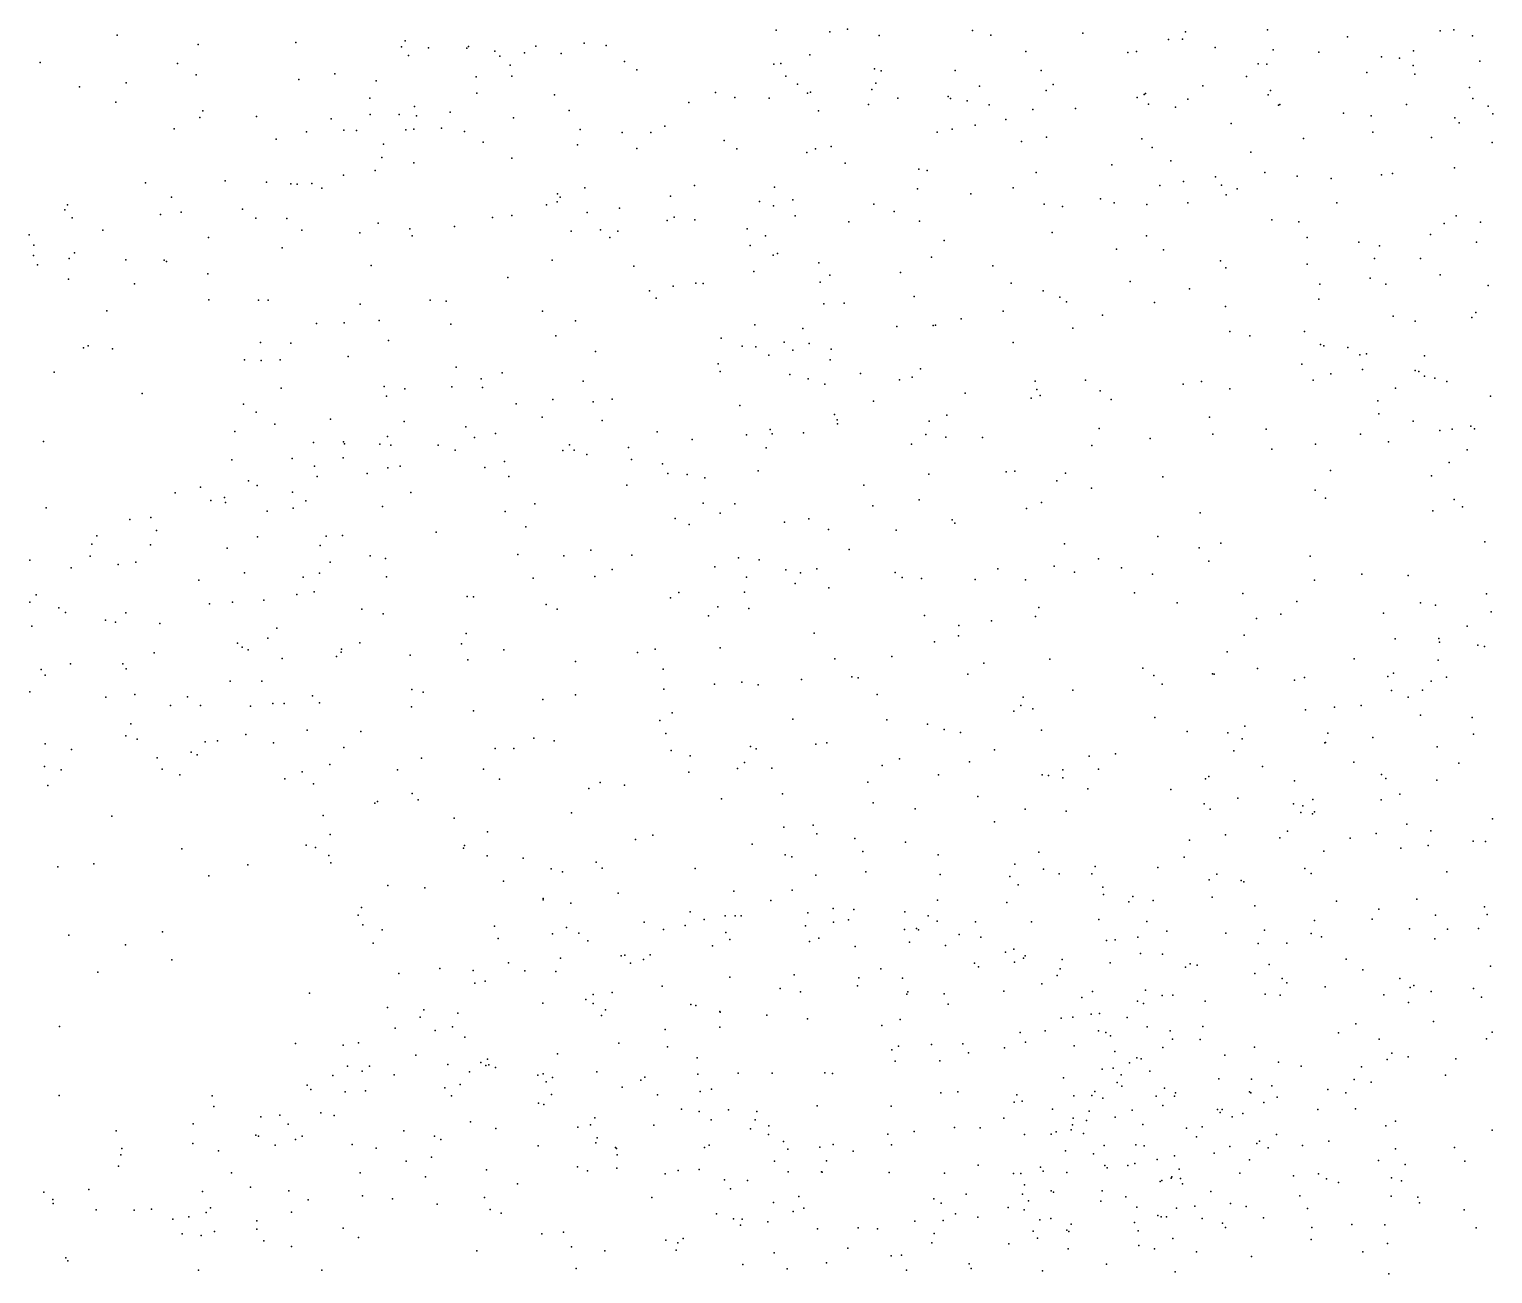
# Model space of a CAD drawing. Header units: metres. Extents: x -23.9 to 23.9, y -28.5 to 28.5.
# Drawn here: x -6.056 to -4.643, y -1.19 to 0.012 of the extents above; entities that cross this region are included whole.
import ezdxf

# ---------------------------------------------------------------- set-up
doc = ezdxf.new("R2010")
doc.units = ezdxf.units.M

msp = doc.modelspace()

# ---------------------------------------------------------------- linework, layer by layer
for p in [(-5.9712, 0.0063, -6.5688), (-5.6931, 0.0009, -5.1309), (-5.3348, 0.0111, -8.2604), (-5.283, 0.0095, 26.5007), (-5.2657, 0.0121, 25.0686), (-5.2352, 0.006, -4.5917), (-5.145, 0.0108, -9.2473), (-5.1273, 0.0065, 0.1706), (-5.0385, 0.0083, -9.2654), (-4.956, 0.0022, -8.2425), (-4.9423, 0.0026, -5.5611), (-4.9395, 0.0095, -9.2541), (-4.8603, 0.0117, -8.2694), (-4.7829, 0.0049, -9.2088), (-4.6936, 0.0107, -8.3686), (-4.6803, 0.0117, -4.9935), (-4.6621, 0.0057, -5.1233), (-5.8929, -0.0025, -9.2916), (-5.7988, -0.0007, -7.5107), (-5.6967, -0.005, -7.4085), (-5.6899, -0.0131, -5.2211), (-5.6704, -0.0059, -4.9248), (-5.6334, -0.0061, 20.2726), (-5.6318, -0.0047, -7.3164), (-5.6064, -0.0091, -9.2103), (-5.6016, -0.014, -6.9345), (-5.5778, -0.0107, 8.2442), (-5.5669, -0.0041, -4.7575), (-5.5425, -0.0113, -9.1654), (-5.5203, -0.0012, -5.4856), (-5.4989, -0.0037, -4.6898), (-5.3023, -0.0127, -9.2057), (-5.0935, -0.0094, 27.0171), (-4.9951, -0.0104, -4.6044), (-4.9868, -0.0093, 7.7851), (-4.9109, -0.0055, 26.4115), (-4.8548, -0.0079, -26.685), (-4.8107, -0.0099, 27.2508), (-4.7191, -0.0086, -4.8352), (-6.0455, -0.0199, -7.9194), (-5.9129, -0.0209, -6.61), (-5.5916, -0.0227, -7.0615), (-5.4813, -0.0191, -5.5425), (-5.4694, -0.0271, 25.3943), (-5.337, -0.0216, 6.8312), (-5.3304, -0.021, 26.3303), (-5.2398, -0.0261, 17.1113), (-5.2334, -0.028, 26.8794), (-5.1619, -0.0277, 26.4882), (-5.0788, -0.0277, 26.4044), (-4.8692, -0.0213, -4.6557), (-4.8608, -0.0216, -9.2644), (-4.75, -0.0144, -17.0375), (-4.7326, -0.0159, -5.3999), (-4.7195, -0.023, -8.3052), (-4.6552, -0.0187, -5.2033), (-5.9626, -0.0397, -9.2895), (-5.895, -0.0318, -7.5263), (-5.7956, -0.0364, -9.2768), (-5.761, -0.0309, -6.7199), (-5.7212, -0.0378, -5.0742), (-5.6244, -0.0337, -7.2353), (-5.59, -0.0332, 25.6085), (-5.3254, -0.0333, 24.7104), (-5.3141, -0.0411, 24.8132), (-5.2384, -0.0401, 26.6472), (-5.0671, -0.0412, -4.564), (-4.9227, -0.0424, 27.0855), (-4.8805, -0.0336, 24.1576), (-4.7642, -0.0298, -4.7522), (-4.718, -0.0314, -9.2083), (-6.0075, -0.0434, -7.546), (-5.7272, -0.0546, -5.1643), (-5.6238, -0.0497, -4.7687), (-5.5487, -0.0514, 26.0662), (-5.3935, -0.0491, 26.2637), (-5.3747, -0.0537, -8.1799), (-5.3414, -0.0545, -5.6327), (-5.3045, -0.0496, -8.2389), (-5.3015, -0.0486, 24.9493), (-5.2422, -0.0462, 26.3502), (-5.2173, -0.0546, -8.2187), (-5.1685, -0.053, 15.1026), (-5.1665, -0.0548, -4.54), (-5.1383, -0.043, -5.6469), (-5.074, -0.0472, -8.2048), (-4.9862, -0.0538, 27.006), (-4.9795, -0.0508, 24.2103), (-4.9782, -0.0501, -5.6166), (-4.9373, -0.0555, -9.3021), (-4.8595, -0.0511, 26.4885), (-4.8573, -0.0471, -8.2256), (-4.6652, -0.0443, -5.3022), (-4.6618, -0.0549, -4.8872), (-5.9726, -0.0582, -6.6352), (-5.8885, -0.0667, -7.9181), (-5.7269, -0.0702, -5.2414), (-5.6987, -0.0701, -7.2797), (-5.6841, -0.0624, -6.8838), (-5.6497, -0.0681, -7.0102), (-5.5348, -0.0664, -8.0497), (-5.4192, -0.0586, -9.1663), (-5.2938, -0.0668, 25.0893), (-5.2455, -0.0606, -5.6546), (-5.1502, -0.0572, 26.5796), (-5.1291, -0.0609, 24.3267), (-5.087, -0.0654, 26.8446), (-5.0455, -0.0644, 21.9814), (-4.975, -0.0601, 26.5201), (-4.949, -0.0632, -8.1972), (-4.8495, -0.0611, -5.5617), (-4.8483, -0.0607, 27.1636), (-4.7869, -0.0688, 13.5404), (-4.7259, -0.0606, 24.1516), (-4.647, -0.0622, -8.3384), (-4.6427, -0.0696, 7.5751), (-5.9163, -0.0841, -6.6917), (-5.8914, -0.0731, -7.4667), (-5.8367, -0.0722, -6.7213), (-5.7646, -0.0744, -7.3803), (-5.6848, -0.0843, -7.2042), (-5.6821, -0.0716, -4.8427), (-5.6581, -0.0835, -7.0817), (-5.5884, -0.0734, -4.7096), (-5.5241, -0.0848, 25.5397), (-5.4423, -0.0815, 8.981), (-5.1647, -0.0845, -9.3143), (-5.1426, -0.0805, -8.1916), (-5.1128, -0.0752, 26.7323), (-4.8953, -0.0789, 26.5716), (-4.7602, -0.0715, 26.4108), (-4.6793, -0.0736, 8.6317), (-4.6751, -0.0782, -4.8183), (-5.8178, -0.0942, 1.7928), (-5.7884, -0.087, -6.7707), (-5.7524, -0.0855, -7.9432), (-5.7401, -0.0856, -6.8446), (-5.7139, -0.0989, -5.329), (-5.6925, -0.0852, -9.2376), (-5.6357, -0.0868, -5.4546), (-5.6178, -0.0971, -7.9963), (-5.4835, -0.0877, -5.5948), (-5.4558, -0.0875, 26.1645), (-5.3849, -0.0955, 25.3782), (-5.1793, -0.0872, -5.6827), (-5.0977, -0.0964, -4.521), (-5.0738, -0.0923, -9.333), (-4.9815, -0.0938, 26.6255), (-4.8256, -0.0935, -4.6314), (-4.7586, -0.0874, -9.2678), (-4.7018, -0.0924, -5.441), (-4.6432, -0.0974, 24.1872), (-5.7157, -0.1119, -6.9943), (-5.59, -0.1123, -5.527), (-5.5265, -0.0995, -9.1682), (-5.4693, -0.103, -8.1043), (-5.3728, -0.1034, -9.2294), (-5.305, -0.1071, -9.2748), (-5.2969, -0.1033, 25.1945), (-5.2817, -0.1013, 25.2994), (-4.9715, -0.1022, 26.8769), (-4.8762, -0.1066, -9.3288), (-5.7219, -0.1243, -7.107), (-5.6847, -0.1168, -4.7818), (-5.2682, -0.1171, 24.668), (-5.197, -0.1229, 26.3151), (-5.189, -0.1243, 24.4705), (-5.0838, -0.1262, 26.335), (-5.0106, -0.1189, -5.678), (-4.9537, -0.115, 26.7185), (-4.8629, -0.1262, 27.0623), (-4.7396, -0.1271, 27.2799), (-4.6797, -0.1219, -9.2468), (-5.9438, -0.1363, -7.4044), (-5.8669, -0.1342, -7.9281), (-5.8271, -0.1356, -6.8483), (-5.8036, -0.1372, -7.2817), (-5.7974, -0.1374, 12.626), (-5.7831, -0.1369, -5.0239), (-5.7525, -0.1288, -7.2231), (-5.5196, -0.1412, 25.9833), (-5.4137, -0.1389, -8.1485), (-5.3364, -0.1406, 26.2309), (-5.1059, -0.141, -8.1441), (-4.9643, -0.1389, -9.3638), (-4.9415, -0.135, -4.5384), (-4.9103, -0.1304, 24.2381), (-4.9045, -0.1386, -5.6483), (-4.8316, -0.1297, 26.3256), (-4.7986, -0.1322, -9.3163), (-4.7501, -0.1284, -5.5316), (-5.9186, -0.15, -6.7922), (-5.7734, -0.1414, -6.9243), (-5.5462, -0.1547, -8.0554), (-5.5458, -0.1468, 25.8325), (-5.5435, -0.1501, -5.5965), (-5.4368, -0.149, -4.5395), (-5.3508, -0.1543, 16.6802), (-5.3187, -0.1526, -5.7079), (-5.1982, -0.1421, -9.3438), (-5.1467, -0.147, -5.7186), (-5.0216, -0.1517, -25.8331), (-4.9002, -0.1477, 26.8791), (-4.8895, -0.1422, 26.9714), (-6.0217, -0.1622, -9.2666), (-6.0192, -0.1576, -6.7695), (-5.9295, -0.1667, -9.2739), (-5.9093, -0.1645, -7.3159), (-5.8503, -0.1617, -9.2665), (-5.59, -0.1679, -4.6286), (-5.5567, -0.1575, 2.2417), (-5.5173, -0.1649, -4.5767), (-5.4861, -0.1608, 25.5852), (-5.4334, -0.1694, 6.4659), (-5.3372, -0.1586, -4.4939), (-5.3164, -0.1681, 24.8503), (-5.2403, -0.157, 8.0255), (-5.2207, -0.164, -8.1598), (-5.076, -0.1568, -5.7148), (-5.0583, -0.159, -9.3768), (-5.0082, -0.1556, 4.8693), (-4.9768, -0.1572, 14.1689), (-4.9372, -0.1557, 15.6056), (-4.7933, -0.1555, -8.1768), (-4.6779, -0.168, -4.7221), (-6.0148, -0.17, 22.1673), (-5.9849, -0.1821, -6.8467), (-5.8372, -0.1703, -6.9359), (-5.8074, -0.1707, -7.027), (-5.7928, -0.1819, -7.9491), (-5.719, -0.1753, -5.4197), (-5.6886, -0.1808, -4.7344), (-5.6453, -0.1785, -5.5222), (-5.6086, -0.1697, -8.0179), (-5.5327, -0.183, 7.8547), (-5.5043, -0.1816, 25.7166), (-5.4876, -0.1829, -9.1899), (-5.4401, -0.1725, 26.074), (-5.4132, -0.172, 25.4903), (-5.3626, -0.1806, -9.285), (-5.2647, -0.1738, -9.3326), (-5.1963, -0.1734, 20.3933), (-4.8562, -0.172, -8.1444), (-4.83, -0.174, 26.6574), (-4.6896, -0.1757, -8.2198), (-4.6544, -0.1744, 27.3328), (-6.0561, -0.1864, -7.3221), (-6.0516, -0.1965, -7.9508), (-5.8829, -0.189, -7.2009), (-5.7369, -0.1847, -4.8029), (-5.6864, -0.1874, -9.2147), (-5.4953, -0.189, -5.6488), (-5.36, -0.1968, -8.1966), (-5.3449, -0.1874, 25.1423), (-5.1724, -0.1919, 26.2641), (-5.0682, -0.1843, 24.3831), (-4.977, -0.1876, -5.702), (-4.822, -0.1892, -4.5748), (-4.7721, -0.1937, -17.539), (-4.7519, -0.1971, 26.5333), (-4.7028, -0.1862, 26.4613), (-4.6583, -0.1936, 1.3842), (-6.052, -0.2063, -6.8933), (-6.0176, -0.2095, -7.2437), (-6.0123, -0.204, 2.9652), (-5.963, -0.2107, -6.9533), (-5.9257, -0.211, -7.0156), (-5.8117, -0.1991, -5.152), (-5.551, -0.2108, -9.1679), (-5.3376, -0.206, 26.1445), (-5.3335, -0.2045, 25.2259), (-5.1847, -0.2081, 5.8382), (-5.0061, -0.2003, 26.275), (-4.9607, -0.2011, -4.4985), (-4.9057, -0.2117, 9.0306), (-4.7568, -0.2092, 5.7734), (-4.7123, -0.2093, 27.243), (-6.0481, -0.2155, 13.0509), (-5.9237, -0.2123, -7.1245), (-5.8837, -0.2243, -7.9534), (-5.7258, -0.2162, -7.9833), (-5.4723, -0.2167, -8.1352), (-5.3562, -0.2219, 24.2589), (-5.2936, -0.2136, 25.4285), (-5.2828, -0.2255, -5.7383), (-5.2146, -0.2229, 24.58), (-5.1254, -0.2165, -9.3893), (-4.9006, -0.2185, 24.3113), (-4.8219, -0.2147, 26.2711), (-4.6936, -0.2251, -5.5335), (-6.0181, -0.2292, -7.0971), (-5.9546, -0.2337, -7.9527), (-5.5939, -0.2276, -5.5944), (-5.4341, -0.2361, 25.7041), (-5.4123, -0.2331, 11.5985), (-5.4053, -0.2335, 25.9915), (-5.2922, -0.2321, 24.7312), (-5.1077, -0.2331, 24.4684), (-4.9928, -0.2317, 24.3592), (-4.9354, -0.2388, -9.3989), (-4.8097, -0.2341, -5.6347), (-4.7612, -0.2285, -9.3462), (-4.7461, -0.234, -8.164), (-4.647, -0.2353, -8.225), (-5.8828, -0.2492, -9.2396), (-5.8348, -0.2495, -5.1048), (-5.8255, -0.2495, -5.0132), (-5.7364, -0.2536, -9.2089), (-5.669, -0.2495, -4.6663), (-5.6535, -0.2507, -9.1762), (-5.4571, -0.2405, -5.6899), (-5.4505, -0.2477, -9.2504), (-5.2886, -0.2531, -26.3918), (-5.2691, -0.2525, 26.1241), (-5.2014, -0.246, -5.7551), (-5.0768, -0.2405, 11.339), (-5.0607, -0.2467, 15.9702), (-5.0544, -0.2511, -9.4098), (-4.9694, -0.2518, -8.099), (-4.8105, -0.2485, -8.1334), (-5.9812, -0.2598, 8.2146), (-5.5604, -0.2602, -4.5669), (-5.1562, -0.2677, -4.436), (-5.1155, -0.2603, -5.7561), (-5.0195, -0.2641, -4.4541), (-4.9008, -0.2558, -4.5006), (-4.7389, -0.2651, -4.6021), (-4.6629, -0.2662, 11.3388), (-4.6589, -0.2616, 26.3303), (-5.7787, -0.2721, -5.3815), (-5.752, -0.2715, -4.7706), (-5.7181, -0.2694, -5.476), (-5.649, -0.2727, 2.6737), (-5.5284, -0.2695, -5.6586), (-5.3554, -0.2735, -9.3282), (-5.3089, -0.2769, -4.4458), (-5.2181, -0.2749, -8.1174), (-5.1832, -0.274, 26.1436), (-5.1809, -0.2737, -9.4018), (-5.0481, -0.2765, -8.0869), (-4.8966, -0.28, 26.1729), (-4.8244, -0.2798, -4.5357), (-4.7176, -0.27, 27.177), (-6.0036, -0.2955, 20.8929), (-5.9992, -0.2938, 0.5306), (-5.9758, -0.2965, -9.2246), (-5.8327, -0.2904, -5.2475), (-5.8036, -0.2913, -4.8664), (-5.7093, -0.2885, 3.6883), (-5.5477, -0.2839, -8.1095), (-5.3879, -0.2862, -8.1655), (-5.3675, -0.2942, -5.7433), (-5.3545, -0.2946, 25.8815), (-5.327, -0.2901, 13.7748), (-5.303, -0.2915, 25.3806), (-5.2815, -0.2968, 24.6781), (-5.106, -0.2904, 21.7339), (-4.8773, -0.2839, -5.7006), (-4.8092, -0.2924, 4.2232), (-4.8059, -0.2936, 0.9988), (-4.7825, -0.2952, 26.9307), (-5.8482, -0.3073, -5.1585), (-5.8321, -0.3079, -4.932), (-5.8139, -0.3074, 13.6893), (-5.7482, -0.304, -8.0088), (-5.5093, -0.2992, -4.5153), (-5.3417, -0.3027, 24.7823), (-5.3186, -0.298, 5.2317), (-5.2827, -0.3073, 25.9874), (-4.7709, -0.3023, -5.6354), (-4.7645, -0.3016, 26.7154), (-4.7085, -0.3035, 24.3554), (-6.0322, -0.319, -7.996), (-5.6437, -0.3142, -5.5903), (-5.5993, -0.3199, 0.2249), (-5.3908, -0.311, 25.1105), (-5.3888, -0.3184, 24.9479), (-5.3217, -0.3214, 3.5942), (-5.2534, -0.3204, -5.7714), (-5.2035, -0.3239, 24.5661), (-5.1953, -0.316, 26.0505), (-4.827, -0.3113, -8.1067), (-4.7989, -0.3207, 20.3256), (-4.7685, -0.3165, 26.8373), (-4.7177, -0.3177, -9.3609), (-4.7141, -0.3186, 26.2538), (-4.7086, -0.3231, -5.5923), (-4.6987, -0.3249, -4.6167), (-5.8128, -0.3345, 23.7409), (-5.7132, -0.333, -4.6899), (-5.6934, -0.3351, -4.6108), (-5.648, -0.3334, -9.1406), (-5.6197, -0.3255, -8.081), (-5.6184, -0.334, 5.9415), (-5.5212, -0.3279, -8.1587), (-5.3037, -0.3257, 25.7523), (-5.2877, -0.3308, 25.8413), (-5.2156, -0.3266, -4.4229), (-5.0846, -0.328, 24.474), (-5.083, -0.3359, -5.7715), (-5.036, -0.3269, 26.0886), (-5.0218, -0.3371, 14.6477), (-4.9416, -0.3308, -4.4643), (-4.9241, -0.3281, 24.3924), (-4.8966, -0.3352, -9.421), (-4.8161, -0.3269, -9.3976), (-4.7365, -0.3347, 26.9943), (-4.6869, -0.3283, 27.1181), (-5.947, -0.3399, -7.9982), (-5.8492, -0.3501, -9.1853), (-5.711, -0.3422, -5.5145), (-5.5858, -0.3497, -5.6394), (-5.5506, -0.3455, -9.1972), (-5.5116, -0.3477, 20.4566), (-5.4932, -0.3453, -4.462), (-5.37, -0.3513, 25.2391), (-5.2407, -0.3472, 25.4929), (-5.1522, -0.3396, -9.4213), (-5.0884, -0.3443, -8.0773), (-5.0797, -0.3416, -9.4297), (-5.0113, -0.3455, 24.4249), (-4.7536, -0.3469, -8.1286), (-4.645, -0.3423, 10.7136), (-5.8369, -0.3577, -5.2701), (-5.7651, -0.3647, -4.7577), (-5.694, -0.3668, -8.0748), (-5.5607, -0.3626, -4.4998), (-5.5029, -0.3659, -9.2461), (-5.2785, -0.36, 25.6039), (-5.2757, -0.3652, -4.4211), (-5.1871, -0.3665, 25.8373), (-5.1698, -0.3607, 25.9342), (-4.9163, -0.3627, -8.0799), (-4.7528, -0.3593, -4.5676), (-4.7196, -0.3664, 26.893), (-5.8575, -0.3764, -5.1464), (-5.8188, -0.3694, -8.0345), (-5.7101, -0.3812, -4.2105), (-5.6345, -0.3719, -4.2041), (-5.6059, -0.3784, -4.1357), (-5.4496, -0.3767, -5.7264), (-5.3634, -0.3797, -8.1601), (-5.3407, -0.3746, -4.3966), (-5.3385, -0.3786, -24.7097), (-5.3084, -0.3778, 24.6968), (-5.2756, -0.3692, 21.4228), (-5.1902, -0.3794, 25.6304), (-5.0227, -0.3736, -4.4306), (-4.9131, -0.3791, 26.1086), (-4.8616, -0.3742, -5.7095), (-4.7705, -0.379, -5.647), (-4.6938, -0.3755, 26.7818), (-4.682, -0.3741, 3.5615), (-4.664, -0.3713, -5.5542), (-4.6602, -0.3738, 26.678), (-6.0422, -0.3861, -8.0443), (-5.7815, -0.3872, -4.1796), (-5.7525, -0.3863, -9.1474), (-5.7518, -0.3883, -5.4658), (-5.7174, -0.3887, -4.5484), (-5.7068, -0.3898, -4.2901), (-5.6611, -0.3896, -4.0376), (-5.6447, -0.3945, -5.6011), (-5.626, -0.3822, -4.291), (-5.5407, -0.3949, -4.3176), (-5.5342, -0.3894, -4.1109), (-5.5297, -0.3944, -5.685), (-5.4773, -0.392, -4.223), (-5.416, -0.3842, -9.3103), (-5.3445, -0.3924, 25.3246), (-5.204, -0.3888, -9.4144), (-5.1709, -0.3821, -5.7867), (-5.1356, -0.3823, -4.4166), (-5.03, -0.3901, -5.7716), (-4.9734, -0.3831, 5.3796), (-4.8562, -0.3937, 9.6395), (-4.8138, -0.3887, -8.1023), (-4.7434, -0.3863, 24.3531), (-4.6673, -0.3943, 26.9532), (-5.8604, -0.4037, -5.0529), (-5.8023, -0.4027, -4.2716), (-5.7528, -0.402, 12.8583), (-5.5972, -0.4054, -9.1339), (-5.5175, -0.3987, -4.3982), (-5.4745, -0.4035, -4.0579), (-5.4445, -0.4076, -8.2059), (-4.6849, -0.4065, 26.2298), (-5.7807, -0.4099, -4.0166), (-5.7782, -0.4198, -8.0774), (-5.7298, -0.4169, -4.6961), (-5.7099, -0.4117, -5.5307), (-5.6978, -0.41, -4.3907), (-5.616, -0.4114, -3.9691), (-5.5928, -0.42, -8.1773), (-5.4395, -0.4172, -4.3258), (-5.4208, -0.4181, -25.6294), (-5.4038, -0.4212, -4.1193), (-5.3521, -0.4144, 24.7726), (-5.1874, -0.4178, 24.5362), (-5.1126, -0.4155, -8.072), (-5.1043, -0.4147, 24.4752), (-5.0553, -0.4167, 25.8538), (-4.9613, -0.4202, 24.3971), (-4.7994, -0.4143, 26.1552), (-4.7018, -0.4194, -9.3641), (-5.9152, -0.4356, -4.2125), (-5.8906, -0.4302, -4.1317), (-5.8445, -0.4242, 13.2427), (-5.836, -0.4286, -4.9034), (-5.802, -0.435, -4.4077), (-5.6876, -0.4354, -4.4966), (-5.479, -0.4284, -3.9675), (-5.2502, -0.4282, 24.6028), (-5.0637, -0.4241, -9.4408), (-5.0301, -0.4311, -8.0609), (-4.8142, -0.4332, 24.3582), (-6.0397, -0.4503, -8.0888), (-5.8809, -0.443, -4.0214), (-5.8676, -0.4403, -9.125), (-5.8667, -0.4452, -8.0805), (-5.8011, -0.4504, -4.7969), (-5.7891, -0.4434, 22.0107), (-5.715, -0.449, -3.8849), (-5.5678, -0.4464, -3.8862), (-5.4051, -0.4456, 25.1186), (-5.3747, -0.4464, -9.348), (-5.2415, -0.4483, -5.7873), (-5.1965, -0.4424, 25.5581), (-5.0929, -0.4509, 20.5703), (-5.0785, -0.4451, 15.3102), (-4.8043, -0.4408, -4.5198), (-4.6801, -0.4422, -5.5814), (-4.6719, -0.4492, 24.3515), (-5.959, -0.4616, -9.1155), (-5.9387, -0.4594, -4.3349), (-5.8264, -0.4535, -5.3314), (-5.5966, -0.4537, 16.2257), (-5.4324, -0.4606, -9.3087), (-5.4189, -0.4663, -3.9247), (-5.3888, -0.4554, 25.2196), (-5.3267, -0.4641, -5.7778), (-5.3033, -0.4609, -8.1195), (-5.1649, -0.4619, -4.4054), (-5.1623, -0.4651, -5.7931), (-4.9253, -0.4552, -5.7439), (-4.7004, -0.4532, -4.5961), (-5.9908, -0.4774, -4.1647), (-5.9333, -0.472, -8.094), (-5.8358, -0.4782, -3.8854), (-5.7695, -0.4775, -8.1282), (-5.7536, -0.4771, -4.5619), (-5.6631, -0.4736, -3.8352), (-5.5764, -0.4685, -5.6598), (-5.2841, -0.4713, -4.1592), (-5.2188, -0.4718, -9.4152), (-4.966, -0.4778, 25.9026), (-5.9956, -0.4853, -4.2398), (-5.9389, -0.4858, -3.9712), (-5.8649, -0.4893, 1.7063), (-5.7752, -0.4867, -5.4401), (-5.5138, -0.491, -3.8286), (-5.2643, -0.4904, -4.2498), (-5.0562, -0.485, -4.4193), (-4.9263, -0.4887, 10.5706), (-4.9052, -0.4844, 26.0013), (-4.6502, -0.4831, 26.205), (-6.0556, -0.5008, -8.1397), (-6.0156, -0.5083, -9.0605), (-5.9974, -0.497, -4.0615), (-5.9704, -0.505, -4.3946), (-5.9532, -0.5027, 16.1025), (-5.7654, -0.5027, -4.6831), (-5.727, -0.4967, -26.1619), (-5.712, -0.4992, -8.1867), (-5.5842, -0.4952, -3.8081), (-5.5397, -0.4965, -8.2151), (-5.4741, -0.4958, -5.7226), (-5.394, -0.5072, 24.9058), (-5.3712, -0.4984, 7.0525), (-5.3511, -0.5003, -3.9092), (-5.0662, -0.5065, -18.581), (-5.0235, -0.4996, 25.7446), (-5.0011, -0.5082, -5.7648), (-4.9168, -0.5016, -4.4616), (-4.8189, -0.4968, -5.6862), (-5.8923, -0.5202, -9.0519), (-5.8481, -0.5131, -8.1491), (-5.7916, -0.5171, -3.8024), (-5.7758, -0.5133, -9.047), (-5.7111, -0.5168, 24.9186), (-5.5694, -0.5183, 21.5373), (-5.5099, -0.5165, -9.2375), (-5.4932, -0.5098, 8.107), (-5.3634, -0.5172, 25.2726), (-5.3254, -0.51, 12.0493), (-5.3113, -0.5129, 25.3871), (-5.2954, -0.5093, -3.9662), (-5.2199, -0.5126, -4.1898), (-5.2132, -0.5175, -8.0944), (-5.1943, -0.5186, 24.5465), (-5.1424, -0.5194, -8.0777), (-5.1207, -0.5093, 24.4881), (-5.0941, -0.5198, -5.7792), (-5.0466, -0.5124, 24.4369), (-4.9714, -0.5144, -9.4366), (-4.8148, -0.5202, 26.0684), (-4.7692, -0.5144, -9.3895), (-4.7244, -0.5157, -5.6175), (-6.0495, -0.5343, -4.3169), (-5.7977, -0.5338, -4.8114), (-5.7811, -0.5314, -4.6024), (-5.6331, -0.5359, -8.2841), (-5.6272, -0.5361, -9.0773), (-5.4289, -0.5319, -8.2055), (-5.3652, -0.5317, -3.8448), (-5.3163, -0.5234, -9.3748), (-5.2839, -0.5275, 24.6601), (-4.9888, -0.5323, 7.3634), (-4.8842, -0.533, 4.456), (-4.6486, -0.5332, 24.3624), (-6.0554, -0.5415, -4.0343), (-6.0277, -0.5469, -4.3991), (-6.0212, -0.5512, -8.9993), (-5.882, -0.5431, -3.8186), (-5.8597, -0.5414, -4.5699), (-5.8296, -0.5394, -4.903), (-5.735, -0.5482, -8.2417), (-5.5568, -0.5437, -5.6626), (-5.5464, -0.548, -3.7403), (-5.4367, -0.5372, 20.9046), (-5.391, -0.5457, 25.1658), (-5.361, -0.5475, 24.814), (-5.081, -0.5466, -9.4326), (-4.9475, -0.542, -16.6976), (-4.832, -0.5408, 21.6876), (-4.7126, -0.5419, -8.1417), (-4.698, -0.5443, -4.6108), (-4.6441, -0.5506, -8.1902), (-6.0535, -0.5646, 5.9283), (-5.9824, -0.5588, -8.2054), (-5.9728, -0.5606, -3.8635), (-5.963, -0.5516, -4.5066), (-5.93, -0.5621, -8.9997), (-5.7142, -0.5525, -5.5138), (-5.4002, -0.5546, 25.0758), (-5.1915, -0.5541, -9.4153), (-5.1584, -0.564, -4.1609), (-5.1269, -0.5593, 13.3541), (-5.0842, -0.5551, 9.9622), (-4.8707, -0.5572, -5.7126), (-4.8473, -0.5529, -9.4126), (-4.7482, -0.552, 24.3597), (-4.6674, -0.5644, 20.5454), (-5.8258, -0.5762, -4.639), (-5.8171, -0.5665, -8.232), (-5.634, -0.5716, -5.6041), (-5.298, -0.5713, -5.7688), (-5.1585, -0.5738, -4.2942), (-4.8828, -0.5732, 0.6641), (-4.7368, -0.5767, 26.0899), (-4.6949, -0.5764, -5.5806), (-5.9355, -0.5902, -3.7863), (-5.8549, -0.5808, -5.1247), (-5.8504, -0.5848, -3.7429), (-5.8448, -0.5874, -5.2069), (-5.7549, -0.5897, -5.4478), (-5.7547, -0.5868, -8.9604), (-5.7368, -0.5806, -3.7072), (-5.6881, -0.5925, -8.358), (-5.6385, -0.5816, -3.6917), (-5.5977, -0.5875, -8.3415), (-5.4687, -0.59, -5.7131), (-5.4517, -0.5866, -3.721), (-5.3887, -0.5854, 24.9383), (-5.1818, -0.5798, 25.5403), (-4.8992, -0.5893, -4.4792), (-4.6941, -0.5801, -9.3467), (-4.657, -0.583, 12.2613), (-4.6506, -0.5842, -1.6159), (-6.0447, -0.6063, -3.8728), (-6.0164, -0.6008, -8.9292), (-5.9657, -0.6009, -4.5714), (-5.9625, -0.6056, -8.2685), (-5.812, -0.5957, -5.3271), (-5.7594, -0.5938, -8.2926), (-5.6325, -0.5972, 20.056), (-5.5286, -0.5986, -8.2753), (-5.4438, -0.606, -8.2269), (-5.278, -0.5961, -8.1267), (-5.223, -0.5938, -3.8911), (-5.1341, -0.6004, -4.0785), (-5.0705, -0.5964, -17.3395), (-4.9806, -0.605, 25.7105), (-4.8698, -0.6053, -8.0919), (-4.7764, -0.5961, -8.1241), (-4.6954, -0.5975, -1.8632), (-6.0409, -0.612, -4.5102), (-5.8622, -0.6176, -4.6823), (-5.8314, -0.6176, -8.8918), (-5.3944, -0.6205, -9.3089), (-5.368, -0.6185, -8.1782), (-5.3522, -0.6213, 25.2611), (-5.3102, -0.616, -3.7723), (-5.2617, -0.6134, 24.6479), (-5.2555, -0.6145, 25.4436), (-5.1496, -0.6109, -3.9916), (-4.97, -0.6122, -9.4247), (-4.962, -0.6205, -8.0855), (-4.9134, -0.6105, 24.3958), (-4.9116, -0.6109, 25.8059), (-4.8342, -0.6168, 25.9457), (-4.8244, -0.614, -5.6716), (-4.7441, -0.6131, -1.7041), (-4.7386, -0.6098, -1.801), (-4.7023, -0.6177, -8.1616), (-4.6875, -0.6139, 8.7128), (-6.0554, -0.6281, -8.8578), (-5.9823, -0.633, -23.4657), (-5.9541, -0.6306, -8.8851), (-5.9033, -0.6329, -8.3286), (-5.7825, -0.6317, -4.8011), (-5.6867, -0.6258, -5.5315), (-5.6756, -0.6283, -8.4546), (-5.5601, -0.6354, -5.6398), (-5.5285, -0.6309, -3.6634), (-5.4431, -0.6254, 13.9184), (-5.2371, -0.6306, -3.8309), (-5.0961, -0.6332, -4.1636), (-5.0483, -0.6265, -4.4179), (-4.7406, -0.6267, -5.6079), (-4.7244, -0.6331, -1.5531), (-4.7104, -0.6262, -4.6157), (-5.9198, -0.6412, 0.4909), (-5.8906, -0.6412, -8.8455), (-5.8423, -0.6419, -5.0925), (-5.8209, -0.6391, -4.9318), (-5.8098, -0.6391, -8.3778), (-5.7758, -0.6386, -8.8361), (-5.6869, -0.6426, -8.9645), (-5.6272, -0.6462, -9.0284), (-5.4351, -0.6484, -3.6769), (-5.1052, -0.6466, -5.7572), (-5.0983, -0.6412, -4.2628), (-5.087, -0.6445, 25.5896), (-4.8236, -0.6453, -4.5411), (-4.7956, -0.6428, -1.7468), (-4.7697, -0.6413, -9.3668), (-5.9581, -0.6589, -8.8031), (-5.4471, -0.6557, 0.3308), (-5.3187, -0.6545, -5.746), (-5.228, -0.655, -9.3796), (-5.1886, -0.6591, -5.7595), (-5.1724, -0.6642, -3.8632), (-4.9689, -0.6528, -5.7259), (-4.882, -0.6612, 11.3583), (-4.7124, -0.6506, 26.0224), (-4.6624, -0.6529, -2.0593), (-6.0409, -0.6781, -8.6545), (-5.963, -0.6705, -8.4334), (-5.9519, -0.6736, -4.656), (-5.8863, -0.6763, -8.4778), (-5.8742, -0.6754, 20.4793), (-5.847, -0.6692, -8.7472), (-5.8202, -0.6771, -8.6514), (-5.7878, -0.665, -8.4773), (-5.7359, -0.6664, -5.4374), (-5.5687, -0.6726, -8.3885), (-5.5491, -0.6754, -9.135), (-5.4413, -0.6681, -5.6983), (-5.2858, -0.6773, -8.157), (-5.1566, -0.6674, 24.5533), (-5.0784, -0.665, 24.4961), (-4.9378, -0.6662, 11.781), (-4.8985, -0.6677, -5.6936), (-4.8848, -0.6734, 20.9379), (-4.8049, -0.6773, 10.8413), (-4.8042, -0.6769, -8.1399), (-4.8021, -0.668, 24.3931), (-4.7585, -0.6722, -1.9853), (-4.6614, -0.6687, -8.2111), (-6.0152, -0.6837, -8.5702), (-5.9326, -0.6917, -8.6342), (-5.8996, -0.6864, -8.5544), (-5.8941, -0.6887, -3.6757), (-5.7523, -0.6817, -8.7219), (-5.6774, -0.692, -5.5046), (-5.6062, -0.6827, -8.4632), (-5.588, -0.6826, 2.8784), (-5.4361, -0.6845, 2.5751), (-5.4178, -0.6898, 3.3748), (-5.3597, -0.6809, 25.1535), (-5.3541, -0.6831, 24.8895), (-5.2964, -0.6786, 24.7356), (-5.1238, -0.684, -3.9282), (-5.0325, -0.6902, -4.4569), (-5.0071, -0.6879, -9.4024), (-4.8928, -0.685, -9.39), (-4.6964, -0.6811, -9.3147), (-6.0414, -0.7001, 15.6605), (-6.0252, -0.7034, -3.7553), (-5.9279, -0.7028, 14.0866), (-5.7925, -0.7054, -5.2807), (-5.7659, -0.6982, -5.3559), (-5.7006, -0.7032, -8.8166), (-5.6173, -0.7026, -5.5694), (-5.4192, -0.7056, -9.2553), (-5.3722, -0.7019, -8.2152), (-5.3654, -0.6962, 25.0584), (-5.3388, -0.7017, -3.6806), (-5.2323, -0.6992, 15.499), (-5.2156, -0.6926, -3.7904), (-5.148, -0.6956, 20.0152), (-5.058, -0.7034, -4.0882), (-5.0234, -0.7027, 25.6103), (-4.8649, -0.7001, -1.6861), (-4.7769, -0.6958, 2.26), (-4.6755, -0.6969, -5.5032), (-6.0381, -0.7184, -4.6194), (-5.9108, -0.708, -4.7107), (-5.8093, -0.7119, -5.0209), (-5.7817, -0.7169, -4.8138), (-5.6019, -0.7122, -9.0241), (-5.5048, -0.7156, -5.6458), (-5.4811, -0.718, -9.202), (-5.2463, -0.7151, 12.7473), (-5.178, -0.7082, 25.4944), (-5.0778, -0.7082, -3.9969), (-5.0716, -0.7087, 9.6314), (-5.058, -0.7112, -5.7287), (-4.9201, -0.7119, -4.515), (-4.9168, -0.7098, 24.4325), (-4.834, -0.7138, -1.5446), (-4.75, -0.7077, -2.0713), (-4.746, -0.7118, -5.5744), (-4.6966, -0.7134, -4.6769), (-5.7197, -0.7338, -5.4212), (-5.6863, -0.7263, -8.6229), (-5.6806, -0.7324, -8.6941), (-5.5157, -0.7215, -8.3524), (-5.3875, -0.7314, -3.6382), (-5.3286, -0.7264, 25.2221), (-5.1401, -0.729, -3.8426), (-5.0336, -0.7218, -4.2037), (-4.9537, -0.7223, -8.1223), (-4.8889, -0.7308, -1.8739), (-4.8166, -0.7321, -2.0262), (-4.7503, -0.7324, 24.4097), (-4.7325, -0.7269, -1.3861), (-5.9764, -0.7482, -4.6926), (-5.7722, -0.7475, -3.5871), (-5.7222, -0.7356, 8.2214), (-5.5324, -0.7447, -9.1165), (-5.241, -0.7352, 25.3927), (-5.2005, -0.741, -9.3582), (-5.0944, -0.7412, -3.8998), (-5.0546, -0.7432, -8.125), (-4.9213, -0.7361, 25.6384), (-4.9157, -0.7414, -1.764), (-4.835, -0.7362, -4.5707), (-4.828, -0.7444, -5.62), (-4.8262, -0.7382, 1.1864), (-4.8168, -0.7457, 12.5195), (-4.8148, -0.7438, -1.4453), (-5.6456, -0.7501, -8.8752), (-5.3273, -0.7587, -5.7076), (-5.299, -0.7568, 24.8191), (-5.124, -0.7534, 24.5671), (-4.8408, -0.7625, 25.6595), (-4.7257, -0.7557, -8.2036), (-4.7024, -0.7624, 25.811), (-4.643, -0.7506, -5.4266), (-5.7886, -0.776, -5.1329), (-5.7656, -0.7657, 6.7676), (-5.6356, -0.7764, -3.5558), (-5.6137, -0.7633, -8.9428), (-5.4706, -0.7706, -8.3283), (-5.454, -0.7664, -3.588), (-5.3578, -0.775, -9.2659), (-5.2954, -0.7651, -8.1979), (-5.2588, -0.7696, 24.7401), (-5.2099, -0.7733, 8.4529), (-4.9356, -0.7712, -1.6903), (-4.9007, -0.766, -1.5583), (-4.8484, -0.769, -9.3452), (-4.7805, -0.7693, -9.3173), (-4.7552, -0.7647, -4.6425), (-4.7052, -0.7764, -4.7092), (-4.6616, -0.7722, -4.7646), (-4.6497, -0.7726, 24.4312), (-5.9086, -0.7797, 6.4067), (-5.7795, -0.7785, -5.01), (-5.7667, -0.7862, -5.2412), (-5.6366, -0.7789, -8.7785), (-5.6139, -0.7864, -8.6084), (-5.5791, -0.7885, -5.5505), (-5.3259, -0.7854, 25.0058), (-5.3197, -0.7873, 25.111), (-5.251, -0.7823, -9.3145), (-5.1782, -0.7855, -5.7455), (-5.081, -0.7829, -9.3585), (-4.9408, -0.7876, -1.8537), (-4.8058, -0.7818, -8.1875), (-4.7316, -0.779, 25.6895), (-6.0284, -0.7969, -4.6798), (-5.9938, -0.7941, -3.6689), (-5.845, -0.7951, -4.7824), (-5.7649, -0.7931, -4.8221), (-5.5521, -0.799, -9.0312), (-5.541, -0.802, -8.4548), (-5.5087, -0.7925, -5.6006), (-5.5027, -0.7982, -8.3962), (-5.4131, -0.7987, -8.2988), (-5.2963, -0.8052, 24.8972), (-5.2482, -0.8017, 25.3143), (-5.1765, -0.8044, -8.1769), (-5.1042, -0.7944, -8.1591), (-5.0765, -0.7992, 25.5198), (-5.0613, -0.8038, 2.4425), (-5.0298, -0.8037, -3.9814), (-5.0267, -0.7967, -4.4745), (-4.9662, -0.7977, 24.4992), (-4.9091, -0.8042, -4.5448), (-4.8243, -0.7987, -1.3935), (-4.8179, -0.8033, -5.5745), (-4.6871, -0.8019, -2.2275), (-5.8828, -0.8058, -3.6013), (-5.7099, -0.815, -5.3376), (-5.6742, -0.8174, -5.4112), (-5.598, -0.8108, -8.89), (-5.3194, -0.8194, -8.2475), (-5.109, -0.8063, 24.1467), (-5.101, -0.8145, -17.9239), (-5.0191, -0.8165, -8.1635), (-4.9165, -0.8096, -1.98), (-4.8857, -0.8103, -2.0512), (-4.883, -0.8115, -5.6125), (-5.5599, -0.8276, -3.5459), (-5.5598, -0.8289, 19.7641), (-5.5332, -0.8322, -25.4484), (-5.4874, -0.8224, -3.5565), (-5.3757, -0.8206, -5.6481), (-5.3398, -0.8297, -3.6088), (-5.1789, -0.8292, 24.6892), (-5.1119, -0.8315, -5.6703), (-5.0187, -0.8239, -9.3376), (-4.9943, -0.8309, -4.0853), (-4.9902, -0.8257, -4.237), (-4.9706, -0.8297, -1.6505), (-4.9136, -0.8263, 25.5857), (-4.7936, -0.8301, 24.4717), (-4.7161, -0.8283, 12.848), (-5.7386, -0.8438, -3.5441), (-5.7352, -0.8363, -4.9821), (-5.4179, -0.8405, -6.1291), (-5.4044, -0.8479, -3.5753), (-5.3839, -0.8442, -9.1912), (-5.3743, -0.8443, -6.0521), (-5.3685, -0.8444, -6.2849), (-5.3042, -0.8416, -6.0536), (-5.2797, -0.8372, -3.6444), (-5.2599, -0.8382, -6.2026), (-5.2105, -0.8404, -5.7986), (-5.188, -0.8443, -6.1848), (-5.0231, -0.8479, -4.4189), (-4.8724, -0.8346, -9.3088), (-4.7591, -0.8477, -4.7216), (-4.7527, -0.838, -8.2499), (-4.698, -0.8438, -5.4129), (-4.6505, -0.8357, -8.3193), (-4.6482, -0.8432, -5.3056), (-5.9273, -0.8599, 24.9492), (-5.734, -0.8532, -4.8731), (-5.7152, -0.858, -5.2498), (-5.6069, -0.8543, -5.4569), (-5.5508, -0.8618, -5.5054), (-5.5371, -0.8555, -8.5346), (-5.5254, -0.8612, -6.149), (-5.4622, -0.8505, -6.2449), (-5.4437, -0.8575, -8.3882), (-5.4227, -0.8536, 6.96), (-5.3833, -0.8604, -24.9997), (-5.3064, -0.8539, -9.2395), (-5.2795, -0.8504, -5.774), (-5.2649, -0.8483, -6.2964), (-5.2109, -0.8577, -3.6848), (-5.1991, -0.8565, -9.2838), (-5.1974, -0.858, -6.0164), (-5.1794, -0.8495, -6.1091), (-5.1421, -0.8503, -3.7543), (-5.0881, -0.8503, -3.8293), (-4.9768, -0.8498, -1.9036), (-4.9575, -0.8593, -1.5343), (-4.9004, -0.8611, -4.5961), (-4.8631, -0.8582, -1.3727), (-4.8182, -0.8615, -8.2383), (-4.8147, -0.8488, -4.667), (-4.7231, -0.8569, -9.2295), (-4.6863, -0.8573, -4.8306), (-4.6566, -0.8567, -4.8966), (-6.018, -0.8631, -3.6567), (-5.9632, -0.8725, 1.2492), (-5.724, -0.8709, -5.1285), (-5.6032, -0.8664, 2.0994), (-5.5165, -0.8686, -6.0566), (-5.3962, -0.8734, -5.9499), (-5.3796, -0.8672, -23.6294), (-5.3025, -0.8693, -6.383), (-5.2935, -0.866, -5.96), (-5.2586, -0.874, 24.9679), (-5.2059, -0.8697, 24.7871), (-5.1712, -0.8729, -6.3466), (-5.158, -0.8625, 25.3829), (-5.137, -0.8649, -6.2338), (-5.0158, -0.8682, -4.4999), (-5.0073, -0.8675, -1.7796), (-4.9855, -0.865, -4.3153), (-4.8691, -0.871, 24.5113), (-4.8414, -0.8706, -2.1626), (-4.808, -0.8648, -9.2611), (-4.6986, -0.8665, -2.2699), (-5.9184, -0.8869, -4.79), (-5.5932, -0.8897, -6.2224), (-5.5432, -0.8851, -6.3224), (-5.4845, -0.8831, -5.5505), (-5.4809, -0.8822, -8.4515), (-5.4754, -0.89, -5.9298), (-5.4628, -0.8866, -9.07), (-5.4564, -0.8819, -6.3846), (-5.1432, -0.8902, -5.9635), (-5.1133, -0.8796, -9.2864), (-5.1052, -0.8767, -6.0907), (-5.1045, -0.889, -6.3251), (-5.096, -0.8852, 24.6611), (-5.0942, -0.8831, 3.3302), (-5.0586, -0.8865, -6.1481), (-5.0121, -0.8897, -1.6473), (-4.9828, -0.8808, 4.6462), (-4.9616, -0.8814, 7.4089), (-4.7844, -0.8863, -5.4646), (-5.9899, -0.8987, -4.7502), (-5.6993, -0.9, -4.922), (-5.6597, -0.8952, -3.517), (-5.6273, -0.8972, -6.1468), (-5.5776, -0.8976, -6.0074), (-5.5474, -0.898, -8.6867), (-5.3794, -0.9036, -9.1363), (-5.3174, -0.9015, -6.4756), (-5.2548, -0.9044, 14.4331), (-5.2337, -0.8956, 25.1823), (-5.1393, -0.8936, -8.2336), (-5.0633, -0.9019, -6.0105), (-5.0606, -0.8955, 25.4473), (-4.9395, -0.894, -8.2292), (-4.9348, -0.8908, 25.5303), (-4.9281, -0.8921, -1.4249), (-4.8724, -0.9, -9.2631), (-4.8585, -0.8913, -5.5337), (-4.7682, -0.8964, -1.2543), (-4.6449, -0.893, -5.1412), (-5.6258, -0.9093, -5.3679), (-5.6158, -0.9075, -6.303), (-5.493, -0.9184, -8.5431), (-5.4447, -0.9123, -5.8584), (-5.3309, -0.9146, -8.3329), (-5.3112, -0.9179, -3.5905), (-5.2563, -0.9121, -5.615), (-5.2126, -0.9046, -8.2628), (-5.2075, -0.9177, -6.4796), (-5.1149, -0.917, -6.4128), (-5.0781, -0.9102, -5.6103), (-5.0292, -0.9175, -1.8537), (-4.9779, -0.9161, -1.4888), (-4.8461, -0.905, -1.309), (-4.8415, -0.909, 25.5495), (-4.8045, -0.9131, -2.2326), (-4.7324, -0.9049, 24.5149), (-4.7223, -0.9136, -5.3543), (-4.7189, -0.9116, 25.5657), (-4.7021, -0.9175, -9.1553), (-4.6612, -0.9145, -5.052), (-5.7853, -0.9191, -4.8539), (-5.5602, -0.9287, -5.9084), (-5.5186, -0.9251, -6.455), (-5.5114, -0.9205, -3.5205), (-5.5114, -0.929, -8.885), (-5.4172, -0.9301, -3.5454), (-5.4124, -0.9309, -5.5424), (-5.2086, -0.92, 24.8799), (-5.1725, -0.9196, -9.2478), (-5.1685, -0.9298, 25.2669), (-5.0396, -0.9231, -1.718), (-4.9858, -0.9269, -5.5696), (-4.9801, -0.929, -6.1283), (-4.9621, -0.9212, -4.2682), (-4.9515, -0.921, -2.0703), (-4.9203, -0.9267, -5.5356), (-4.8624, -0.9199, 20.2407), (-4.8479, -0.9211, -4.709), (-4.748, -0.9206, 1.4682), (-4.724, -0.9281, -8.3456), (-4.6534, -0.9229, -9.0992), (-5.7102, -0.9329, -24.5218), (-5.6787, -0.9421, -6.0515), (-5.6751, -0.9352, -5.1104), (-5.6422, -0.9383, -5.272), (-5.5034, -0.9405, -8.6457), (-5.4996, -0.935, 9.1688), (-5.389, -0.9368, -8.4214), (-5.3888, -0.9375, -5.8102), (-5.3437, -0.9403, -6.5337), (-5.3046, -0.9437, -9.1501), (-5.2151, -0.9446, -3.6538), (-5.0596, -0.9433, -3.827), (-5.0483, -0.9421, -6.4075), (-5.0305, -0.9392, -1.5969), (-5.0224, -0.9386, -8.2558), (-4.9959, -0.9427, -1.9949), (-4.7, -0.9463, -5.195), (-6.0268, -0.9514, -3.6367), (-5.7027, -0.953, -6.2392), (-5.6642, -0.955, -5.9705), (-5.6475, -0.9515, -4.9765), (-5.4421, -0.9541, -6.533), (-5.3893, -0.952, -9.0639), (-5.2327, -0.9503, -18.5208), (-5.0992, -0.9571, -3.7675), (-5.0749, -0.9554, -5.8638), (-5.0236, -0.9554, -5.915), (-5.0164, -0.9572, 25.4109), (-5.012, -0.9603, -4.4691), (-4.9765, -0.9517, 24.6414), (-4.9541, -0.9556, -6.2605), (-4.9226, -0.9511, 2.7574), (-4.7915, -0.9575, -4.8283), (-4.775, -0.9487, -9.1633), (-4.6434, -0.9566, -3.1701), (-5.7991, -0.9676, -3.5237), (-5.7528, -0.9694, 23.625), (-5.7382, -0.9671, -6.1655), (-5.6355, -0.9616, -6.4254), (-5.4868, -0.9675, -8.7903), (-5.4398, -0.971, -5.7729), (-5.223, -0.9739, -6.5633), (-5.2166, -0.9701, -5.7709), (-5.1846, -0.9688, 25.0545), (-5.1546, -0.9681, -9.1986), (-5.1141, -0.972, -6.5146), (-5.0941, -0.9664, 24.7749), (-5.0471, -0.97, -5.5429), (-4.9612, -0.9714, -9.2083), (-4.9519, -0.9635, -4.1525), (-4.9253, -0.9637, -2.1316), (-4.8727, -0.9712, -5.4462), (-4.7524, -0.9636, -4.907), (-4.6488, -0.9631, -8.4786), (-5.6826, -0.9788, -4.8976), (-5.6519, -0.9879, -3.5013), (-5.6199, -0.986, -7.1777), (-5.6153, -0.989, -6.4956), (-5.6135, -0.9828, 13.7949), (-5.6122, -0.9882, -5.137), (-5.5459, -0.9778, -5.3486), (-5.4112, -0.9814, -5.477), (-5.2197, -0.9846, -8.3615), (-5.1768, -0.9845, -5.549), (-5.149, -0.9766, -8.3188), (-5.0077, -0.9755, -4.6708), (-4.9935, -0.9862, -5.4972), (-4.9865, -0.9814, 20.7372), (-4.9823, -0.9825, -3.9796), (-4.9015, -0.9788, -6.1634), (-4.8496, -0.9857, -8.3502), (-4.7446, -0.9833, -5.0044), (-4.74, -0.9771, 25.4973), (-4.7243, -0.9806, -5.0824), (-4.6782, -0.9825, -9.0321), (-5.7629, -0.9987, -7.2791), (-5.7486, -0.9897, -6.0605), (-5.7347, -0.9944, -7.1919), (-5.7276, -0.9896, -6.3362), (-5.7036, -0.9979, -7.33), (-5.631, -0.9951, -7.085), (-5.6059, -0.9909, -5.041), (-5.5649, -0.9982, -7.1255), (-5.5599, -0.997, -7.3225), (-5.5507, -1.0005, -6.5501), (-5.5078, -0.995, -5.7632), (-5.4654, -1.003, -7.2122), (-5.4616, -1.0003, -5.4174), (-5.4104, -0.9973, -8.9265), (-5.3714, -0.9964, -8.5108), (-5.3387, -0.9965, -6.6155), (-5.2878, -0.9961, -5.5135), (-5.2805, -0.9968, -8.4144), (-5.0571, -1.001, -1.6323), (-5.0199, -0.9925, -8.3159), (-5.0094, -0.9915, -3.9004), (-5.0016, -0.998, -5.8549), (-4.974, -0.9943, -2.0813), (-4.9072, -1.0018, -6.0009), (-4.8758, -1.002, 24.6518), (-4.8278, -0.9896, -5.3583), (-4.7764, -1.0026, -5.2147), (-4.7694, -0.9901, -9.1031), (-4.6883, -0.9983, -1.1587), (-5.7876, -1.008, -7.1321), (-5.7842, -1.012, -6.2524), (-5.7511, -1.0143, -7.0642), (-5.7314, -1.0134, -5.9437), (-5.6547, -1.0105, -5.8381), (-5.6398, -1.0073, -7.4138), (-5.557, -1.0046, -3.5057), (-5.5516, -1.0171, -5.2282), (-5.4836, -1.01, -7.3589), (-5.4495, -1.0174, -7.135), (-5.4083, -1.0141, -6.6247), (-5.3972, -1.0119, -3.5427), (-5.1756, -1.0155, -3.671), (-5.1594, -1.0143, -6.6016), (-5.1023, -1.0174, -5.4867), (-5.027, -1.0139, -1.5126), (-5.0054, -1.0054, -6.4895), (-5.001, -1.0089, 24.7349), (-4.9596, -1.0109, 25.3698), (-4.9492, -1.0154, -5.4295), (-4.8776, -1.0144, -6.2965), (-4.8764, -1.0153, -9.1277), (-4.8562, -1.0085, 25.4281), (-4.8018, -1.012, -4.9404), (-4.7845, -1.0155, -1.21), (-4.76, -1.0049, -2.3041), (-6.0273, -1.0179, -4.7453), (-5.8793, -1.0182, -4.8284), (-5.8779, -1.0287, -7.2279), (-5.6483, -1.0182, -7.0196), (-5.5644, -1.0254, -5.0895), (-5.5591, -1.0266, -7.4473), (-5.4263, -1.031, -5.6916), (-5.3809, -1.0317, -8.8704), (-5.2952, -1.028, -8.4812), (-5.2236, -1.0282, -5.4765), (-5.105, -1.0244, 25.0116), (-5.0972, -1.0234, 25.1167), (-5.0679, -1.031, -1.8677), (-5.0474, -1.0182, -4.6112), (-5.03, -1.0179, -1.9843), (-5.0192, -1.0206, 9.8631), (-4.9678, -1.0187, -4.3637), (-4.9612, -1.0275, -4.779), (-4.9502, -1.0184, -4.2609), (-4.9084, -1.0314, -4.8316), (-4.9041, -1.0316, -5.9374), (-4.8639, -1.0246, 10.6969), (-4.8509, -1.0194, -4.8743), (-4.8116, -1.0314, -5.0134), (-4.7753, -1.0309, -9.0415), (-5.8977, -1.0454, -7.317), (-5.8324, -1.0385, -7.4066), (-5.8141, -1.0369, -7.0415), (-5.8062, -1.0456, -6.0081), (-5.7746, -1.0346, -6.3625), (-5.7616, -1.0372, -7.4585), (-5.6301, -1.0435, -6.5613), (-5.51, -1.0395, -6.9945), (-5.409, -1.0333, -7.3401), (-5.3976, -1.0414, -7.089), (-5.3549, -1.0414, -7.2467), (-5.3534, -1.0333, -5.6785), (-5.115, -1.0398, -5.7163), (-5.048, -1.0399, -5.4432), (-5.0351, -1.0422, -4.7418), (-5.0325, -1.0329, -8.375), (-5.0072, -1.0389, -4.5416), (-4.991, -1.0321, -9.1275), (-4.9806, -1.0458, -1.3992), (-4.906, -1.0342, -1.3006), (-4.8944, -1.0386, -8.4082), (-4.8841, -1.0353, -5.3338), (-4.7366, -1.0426, -8.5321), (-5.9721, -1.0522, -3.5839), (-5.8373, -1.0562, -6.1377), (-5.8346, -1.0571, -6.2176), (-5.7924, -1.0571, -4.8618), (-5.6943, -1.0522, -6.5099), (-5.6647, -1.0573, -6.9189), (-5.6056, -1.0498, -7.5283), (-5.5264, -1.0484, -5.7027), (-5.5141, -1.0462, -4.9425), (-5.5077, -1.0589, -5.0478), (-5.4528, -1.0466, -7.4495), (-5.3596, -1.0502, -8.6605), (-5.3423, -1.0555, -7.1356), (-5.3418, -1.0473, -8.5847), (-5.227, -1.0552, -8.4794), (-5.2015, -1.0526, 1.1943), (-5.1625, -1.0488, -9.0816), (-5.1377, -1.049, -8.4201), (-5.0948, -1.0556, -4.6546), (-5.069, -1.0552, -6.6024), (-5.0643, -1.0531, -9.0958), (-5.05, -1.0512, 24.9324), (-5.0484, -1.0463, -3.8216), (-5.0379, -1.0546, -5.746), (-4.9384, -1.0496, -2.1645), (-4.9288, -1.0577, -9.0778), (-4.9234, -1.0483, -6.4639), (-4.8516, -1.0555, -2.2607), (-4.7461, -1.0473, -8.9722), (-4.6431, -1.0514, 25.3794), (-5.9667, -1.0691, -7.2498), (-5.8982, -1.0642, -7.4127), (-5.8733, -1.0713, -7.0059), (-5.8186, -1.0658, -3.5194), (-5.7991, -1.0604, -6.9604), (-5.7443, -1.0652, -5.853), (-5.7211, -1.0688, 13.4575), (-5.6585, -1.0604, -5.7737), (-5.5647, -1.0665, -6.6287), (-5.5089, -1.0638, 1.7384), (-5.4899, -1.0681, -6.6639), (-5.4889, -1.0692, -6.9225), (-5.4039, -1.0681, -6.6786), (-5.3996, -1.066, -5.3265), (-5.3276, -1.0624, -7.3392), (-5.3234, -1.0699, -3.564), (-5.2927, -1.0679, -8.9294), (-5.2796, -1.0653, -6.6806), (-5.2604, -1.0718, 23.9544), (-5.2233, -1.0655, -3.6304), (-5.0554, -1.0713, 2.0446), (-5.018, -1.0663, 25.1893), (-4.9874, -1.0657, -4.4349), (-4.9794, -1.0667, -4.8474), (-4.9117, -1.0737, 10.2433), (-4.8966, -1.0671, -5.8696), (-4.8705, -1.0642, -4.9567), (-4.8681, -1.0619, -5.2479), (-4.8595, -1.0685, -9.0326), (-4.8264, -1.0662, -6.0182), (-4.8011, -1.0619, 25.3629), (-4.7367, -1.0695, -8.5992), (-4.6797, -1.0681, -2.3721), (-5.97, -1.0862, -7.3525), (-5.9676, -1.0753, -7.1745), (-5.692, -1.0814, -3.4988), (-5.6675, -1.0774, -7.5736), (-5.5265, -1.0869, -3.5047), (-5.4885, -1.0882, -5.6524), (-5.4882, -1.0752, -5.1191), (-5.3363, -1.0812, -7.0371), (-5.2861, -1.0809, -7.1891), (-5.1396, -1.0853, -5.3832), (-5.0795, -1.0873, -4.8352), (-5.0282, -1.0744, -5.376), (-5.0174, -1.0856, -9.0459), (-5.015, -1.0879, -3.8727), (-4.995, -1.0855, -5.3146), (-4.9884, -1.0837, -2.1062), (-4.9667, -1.0799, -4.0015), (-4.9501, -1.0763, -8.4571), (-4.8776, -1.0801, -1.2544), (-4.7531, -1.0808, 24.745), (-4.7273, -1.0847, -8.7559), (-4.6695, -1.0814, -1.124), (-5.8609, -1.0927, -7.5204), (-5.7365, -1.0926, -23.0197), (-5.6734, -1.0964, -6.5799), (-5.6144, -1.0896, 20.9888), (-5.517, -1.0908, -7.5763), (-5.4419, -1.0935, -3.5241), (-5.4293, -1.0905, -5.1811), (-5.4091, -1.0893, -4.9472), (-5.3847, -1.0995, -5.2386), (-5.3624, -1.1, -6.9652), (-5.3231, -1.0918, -7.434), (-5.291, -1.0915, -7.0926), (-5.2902, -1.0919, -8.7227), (-5.2256, -1.0922, -8.5782), (-5.1723, -1.0931, -4.8077), (-5.1054, -1.0934, -8.9984), (-5.0984, -1.0932, -3.7516), (-5.0769, -1.0909, -1.9087), (-5.054, -1.0924, -1.5274), (-4.9639, -1.1011, -5.7647), (-4.9623, -1.1, -5.2202), (-4.9533, -1.0977, -6.5519), (-4.9527, -1.0964, 25.1332), (-4.9455, -1.0891, -9.0118), (-4.9444, -1.0982, 24.9404), (-4.8871, -1.093, -8.5252), (-4.835, -1.0954, -8.9327), (-4.8109, -1.0937, -8.5931), (-4.8032, -1.0983, -1.1978), (-4.7917, -1.1019, -8.8031), (-4.7405, -1.0975, -2.3471), (-4.7309, -1.1002, 25.2909), (-6.042, -1.1113, -3.6373), (-5.9986, -1.1088, -7.0924), (-5.8887, -1.1105, -6.9259), (-5.8425, -1.1066, -6.3532), (-5.8055, -1.1101, -7.5839), (-5.7342, -1.115, -4.8653), (-5.5846, -1.1034, -7.6083), (-5.4547, -1.1165, -6.7141), (-5.3787, -1.1081, 15.3943), (-5.3129, -1.1154, -5.2645), (-5.1513, -1.1132, -5.3076), (-5.0967, -1.1131, -8.5607), (-5.0948, -1.1041, -1.7775), (-5.0691, -1.1101, 19.7458), (-5.067, -1.1114, -4.7495), (-5.0199, -1.1101, -8.5297), (-4.997, -1.1157, -5.0074), (-4.9424, -1.1031, 11.2175), (-4.9149, -1.1108, -2.2141), (-4.8289, -1.1147, -8.701), (-4.7407, -1.1152, -1.1517), (-4.7149, -1.1162, 24.8357), (-6.0332, -1.1184, -4.7404), (-6.033, -1.1221, -7.1655), (-5.9915, -1.1285, -7.4385), (-5.9547, -1.1288, 20.8145), (-5.9382, -1.1278, -7.5281), (-5.8812, -1.1265, -6.2481), (-5.803, -1.1307, -5.8528), (-5.7869, -1.1186, -6.4878), (-5.7052, -1.1177, -7.6237), (-5.662, -1.123, -4.8725), (-5.6165, -1.1166, -3.4979), (-5.6109, -1.1282, -6.8125), (-5.3374, -1.1212, -5.0034), (-5.3182, -1.1301, -5.1571), (-5.3079, -1.1269, -7.4937), (-5.1826, -1.1178, -5.6232), (-5.1754, -1.122, -8.8718), (-5.1108, -1.1261, -8.9008), (-5.0952, -1.1283, -5.2346), (-5.091, -1.1196, -1.6759), (-5.0211, -1.1199, -5.6941), (-4.9864, -1.1257, -8.9212), (-4.948, -1.1267, -4.1451), (-4.9304, -1.1247, -8.6005), (-4.8959, -1.1221, -6.5189), (-4.8807, -1.125, -8.8545), (-4.8217, -1.1272, 24.9196), (-4.7135, -1.1217, 11.885), (-4.6704, -1.1283, 25.1987), (-5.9176, -1.1373, -3.5626), (-5.902, -1.1351, -24.9215), (-5.8853, -1.131, -6.089), (-5.8362, -1.1391, -6.4217), (-5.6005, -1.1317, 0.9246), (-5.3924, -1.1321, -22.348), (-5.3758, -1.1369, -7.5733), (-5.3692, -1.1432, -6.7361), (-5.3677, -1.1374, -4.897), (-5.3427, -1.1399, -3.5646), (-5.2007, -1.1393, -5.1925), (-5.1735, -1.1386, -4.9771), (-5.1617, -1.1323, -8.7952), (-5.1401, -1.1354, -8.7163), (-5.0801, -1.1381, -5.0668), (-5.0696, -1.1368, -8.6579), (-5.0497, -1.1422, -8.8191), (-4.9888, -1.1405, -8.6811), (-4.9663, -1.134, 23.6709), (-4.9628, -1.1351, -2.1537), (-4.9579, -1.135, -4.3062), (-4.9233, -1.1367, -8.7126), (-4.9037, -1.1411, -5.7849), (-4.8642, -1.1361, 25.0398), (-4.7789, -1.1424, 25.0732), (-4.747, -1.143, 24.985), (-5.9083, -1.1517, -6.1829), (-5.8902, -1.1533, -6.3144), (-5.8771, -1.1494, -5.9887), (-5.8363, -1.1469, -3.5348), (-5.8295, -1.1582, -6.8231), (-5.7529, -1.1461, -6.8075), (-5.7381, -1.1551, -6.7187), (-5.561, -1.1514, -5.6379), (-5.54, -1.1501, -4.8663), (-5.4413, -1.1576, -6.8033), (-5.4245, -1.1562, -7.6294), (-5.2948, -1.1468, -4.8514), (-5.2557, -1.1456, -5.5972), (-5.2369, -1.1467, -7.0411), (-5.182, -1.1511, -5.1066), (-5.0867, -1.1489, -4.5927), (-5.0822, -1.1558, -5.6376), (-5.0539, -1.1481, -8.7433), (-5.0522, -1.1494, -1.9982), (-4.9851, -1.1486, -6.6312), (-4.9516, -1.1561, -4.2289), (-4.9009, -1.1453, -1.268), (-4.8181, -1.1569, -5.8832), (-4.8175, -1.1454, -6.4264), (-4.6586, -1.1457, 25.0407), (-5.803, -1.1639, -7.6623), (-5.624, -1.1681, 19.1596), (-5.5324, -1.164, -7.6841), (-5.5002, -1.1681, -6.7655), (-5.4312, -1.1672, -4.8621), (-5.4296, -1.1603, -5.5912), (-5.3368, -1.17, -6.8142), (-5.2656, -1.1653, -6.9503), (-5.2236, -1.1728, -7.4596), (-5.2138, -1.172, -6.7457), (-5.1843, -1.1601, -7.1335), (-5.1102, -1.1613, -4.702), (-5.0529, -1.1661, -6.685), (-4.9846, -1.1629, -4.395), (-4.9695, -1.1661, -4.0217), (-4.9289, -1.1688, 4.0939), (-4.7682, -1.169, -5.9814), (-4.7443, -1.1609, -6.2036), (-6.0207, -1.1747, -6.9638), (-6.019, -1.1775, -7.5065), (-5.8928, -1.1865, -7.6393), (-5.7734, -1.1868, -3.5201), (-5.5278, -1.1849, -3.5158), (-5.3668, -1.1812, -4.8318), (-5.324, -1.1854, 4.6526), (-5.2862, -1.1796, -3.6031), (-5.209, -1.1868, -4.7338), (-5.1483, -1.1806, -7.2401), (-5.1465, -1.185, 13.7495), (-5.0158, -1.1809, -4.4763), (-4.8758, -1.1735, -2.2624), (-5.0775, -1.1873, -1.5627), (-4.9495, -1.1881, -21.9691), (-4.7429, -1.1901, -6.3232)]:
    msp.add_point(p)

doc.saveas('drawing.dxf')
